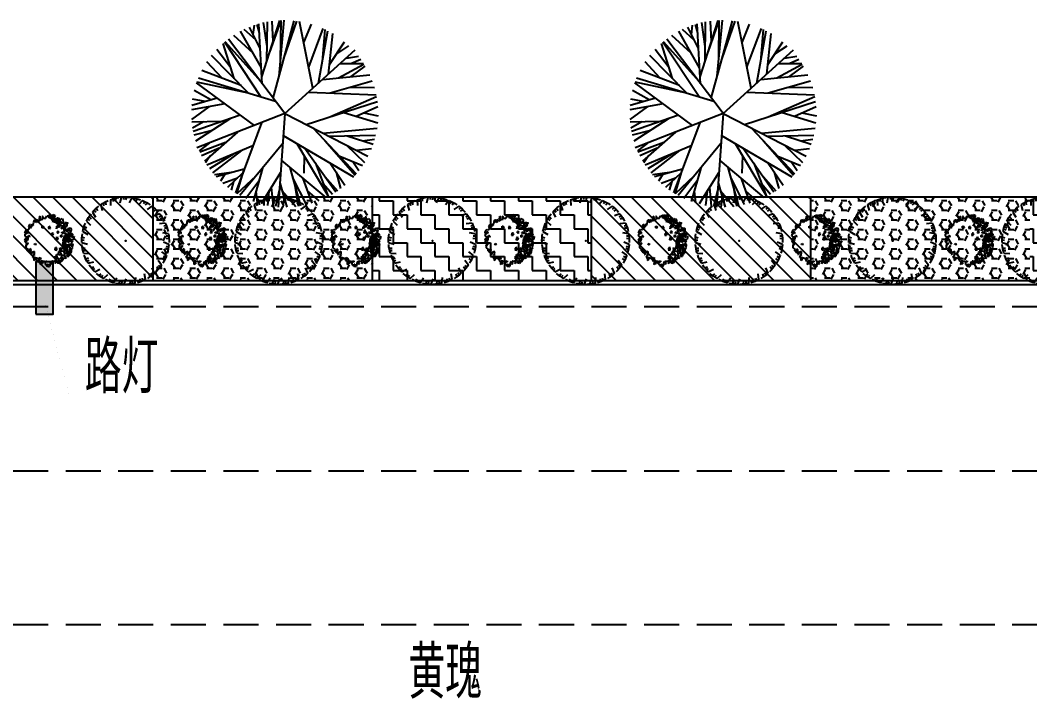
# Model space of a CAD drawing. Extents: x 941299 to 942979, y 2579300 to 2579597.
# Drawn here: x 941976.6 to 942034.2, y 2579420.1 to 2579458.8 of the extents above; entities that cross this region are included whole.
import ezdxf

# ---------------------------------------------------------------- set-up
doc = ezdxf.new("R2010")
doc.units = 0
doc.linetypes.add('HIDDEN', pattern=[0.375, 0.25, -0.125])
for name, color, linetype in [('fz', 7, 'CONTINUOUS'), ('家具小品', 12, 'CONTINUOUS'), ('尺寸标注', 2, 'CONTINUOUS'), ('文字', 7, 'CONTINUOUS'), ('绿化工程', 3, 'CONTINUOUS'), ('路缘石', 37, 'CONTINUOUS')]:
    doc.layers.add(name, color=color, linetype=linetype)
doc.styles.get("Standard").update_dxf_attribs({"font": 'simplex1.shx', "width": 0.7, "bigfont": 'hztxt.shx'})
pattern_1 = [(0, (0, 5158813.76275), (0, -0.549926), [0.3175, -0.635]), (240, (0, 5158813.76275), (-0.4762498862, 0.274963), [0.3175, -0.635]), (300, (0.3175, 5158813.76275), (-0.4762498862, -0.274963), [0.3175, -0.635])]
pattern_2 = [(0, (0, 5158813.76275), (0.79375, -0.79375), [0.79375, -0.79375]), (270, (0.79375, 5158813.76275), (-0.79375, -0.79375), [0.79375, -0.79375])]

# ---------------------------------------------------------------- blocks, each defined once
blk = doc.blocks.new('qf')
at = {"layer": '绿化工程'}
for p, q in [((-1.308, 2.095), (-0.278, 5.319)), ((-1.014, 3.828), (-1.214, 5.187)), ((-1.027, 2.974), (-0.993, 5.233)), ((-0.855, 3.513), (-0.215, 5.311)), ((-0.661, 4.12), (-0.713, 5.279)), ((-0.67, 0.885), (0.539, 5.299)), ((-0.329, 2.13), (-0.034, 5.327)), ((-0.245, 3.042), (-0.215, 5.311)), ((-0.049, 3.152), (0.694, 5.281)), ((1.605, 1.448), (0.84, 5.26)), ((-1.336, 2.606), (-2.52, 4.693)), ((-1.642, 4.193), (-2.312, 4.799)), ((-1.396, 3.706), (-2.016, 4.93)), ((-1.807, 4.518), (-1.734, 5.036)), ((-1.446, 4.606), (-1.577, 5.088)), ((-1.286, 1.7), (-1.474, 5.119)), ((1.083, 4.05), (1.515, 5.107)), ((1.365, 2.645), (2.19, 4.856)), ((1.928, 1.739), (2.458, 4.725)), ((2.148, 2.977), (2.311, 4.799)), ((-1.366, 0.951), (-3.425, 4.08)), ((-1.504, 1.987), (-3.401, 4.099)), ((0, 0), (-3.214, 4.248)), ((-1.813, 3.446), (-2.916, 4.457)), ((2.497, 2.253), (2.737, 4.57)), ((2.554, 2.799), (3.412, 4.09)), ((-3.079, 2.612), (-3.869, 3.661)), ((-2.887, 1.999), (-3.515, 4.002)), ((0, 0), (4.024, 3.63)), ((2.962, 3.414), (3.656, 3.874)), ((-3.58, 2.014), (-4.439, 2.944)), ((-2.063, 1.159), (-4.173, 3.31)), ((3.512, 3.169), (4.204, 3.271)), ((3.775, 2.858), (4.331, 3.101)), ((-2.492, 1.597), (-4.728, 2.454)), ((3.07, 2.042), (4.517, 2.823)), ((3.167, 2.857), (4.495, 2.858)), ((3.791, 2.114), (4.583, 2.715)), ((-1.736, -0.679), (-5.031, 1.75)), ((-2.063, 1.159), (-5.013, 1.8)), ((-0.53, 0.7), (-4.93, 2.017)), ((2.162, 1.951), (4.842, 2.22)), ((2.581, 1.178), (4.988, 1.868)), ((-4.221, 0.778), (-5.162, 1.314)), ((1.363, 1.229), (5.219, 1.066)), ((3.709, 1.501), (5.114, 1.49)), ((-3.852, 0.882), (-5.306, 0.472)), ((-4.548, 0.685), (-5.264, 0.817)), ((1.22, -0.622), (5.282, 0.688)), ((2.577, -0.185), (5.235, 0.983)), ((-3.423, 0.565), (-5.323, 0.207)), ((-4.327, 0.395), (-5.317, -0.326)), ((0, 0), (-5.009, -1.958)), ((0, 0), (-0.375, -5.324)), ((0, 0), (4.745, -2.42)), ((3.377, 0.073), (5.3, -0.53)), ((4.081, -0.147), (5.311, 0.409)), ((4.501, 0.043), (5.325, -0.122)), ((-3.578, -0.445), (-5.304, -0.491)), ((-4.632, -0.473), (-5.261, -0.833)), ((-2.539, -0.086), (-5.229, -1.015)), ((-3.091, -0.277), (-5.092, -1.562)), ((-1.329, -0.52), (-2.821, -4.518)), ((-4.147, -0.955), (-5.181, -1.237)), ((-2.705, -1.057), (-4.588, -2.707)), ((1.621, -0.827), (4.08, -3.424)), ((2.174, -1.109), (5.261, -0.834)), ((-4.305, -1.682), (-4.885, -2.123)), ((-3.386, -1.654), (-4.851, -2.2)), ((-0.119, -1.694), (-2.561, -4.67)), ((-0.088, -1.245), (3.922, -3.604)), ((0.686, -1.7), (2.453, -4.673)), ((2.291, -1.534), (4.013, -3.503)), ((2.518, -1.284), (5.183, -1.227)), ((3.565, -1.262), (5.034, -1.742)), ((4.439, -1.547), (5.124, -1.457)), ((-3.752, -1.975), (-4.754, -2.403)), ((-1.818, -1.83), (-4.439, -2.944)), ((-2.904, -2.291), (-4.292, -3.154)), ((-2.475, -2.109), (-4.126, -3.369)), ((1.142, -1.969), (2.907, -4.464)), ((3.514, -1.792), (4.541, -2.784)), ((4.098, -2.09), (4.939, -1.994)), ((-4.253, -2.413), (-4.524, -2.812)), ((-0.188, -2.668), (2.332, -4.789)), ((1.104, -2.404), (1.078, -3.396)), ((1.754, -2.834), (2.47, -4.719)), ((2.582, -2.816), (3.421, -4.083)), ((3.131, -2.422), (4.425, -2.965)), ((3.881, -2.737), (4.226, -3.243)), ((-2.922, -3.329), (-4.019, -3.496)), ((-2.314, -3.159), (-3.918, -3.608)), ((-3.388, -3.4), (-3.675, -3.856)), ((-2.403, -3.396), (-3.273, -4.203)), ((-2.739, -4.569), (-2.314, -3.159)), ((-1.274, -3.101), (-1.809, -5.01)), ((-0.236, -3.349), (-1.357, -5.151)), ((0.281, -3.063), (0.888, -5.252)), ((2.925, -3.334), (3.176, -4.276)), ((-2.706, -3.678), (-3.528, -3.99)), ((-2.922, -3.877), (-3.065, -4.356)), ((-1.661, -3.573), (-2.739, -4.569)), ((-1.486, -3.859), (-2.227, -4.839)), ((-0.277, -3.937), (0.124, -5.325)), ((0.447, -3.661), (1.21, -5.187)), ((1.028, -3.692), (1.535, -5.101)), ((2.188, -3.977), (2.715, -4.583)), ((2.283, -3.582), (3.007, -4.397)), ((-1.646, -4.429), (-1.567, -5.091)), ((-0.905, -4.424), (-0.992, -5.233)), ((-0.771, -4.209), (-0.67, -5.284)), ((-0.303, -4.304), (-0.539, -5.299)), ((-0.144, -4.397), (0.625, -5.29)), ((0.569, -4.1), (0.763, -5.272)), ((1.282, -4.396), (1.936, -4.963)), ((-0.045, -4.74), (-0.119, -5.325))]:
    blk.add_line(p, q, dxfattribs=at)
blk = doc.blocks.new('crz')
at = {"layer": '绿化工程', "color": 3}
for p, q in [((-0.831, 2.332), (-0.772, 2.221)), ((-0.693, 2.392), (-0.505, 2.118)), ((-0.366, 2.429), (-0.317, 2.31)), ((-0.225, 2.462), (-0.196, 2.34)), ((-0.076, 2.485), (0.037, 2.173)), ((0.249, 2.44), (0.267, 2.313)), ((0.394, 2.437), (0.392, 2.312)), ((0.544, 2.423), (0.576, 2.092)), ((-1.761, 1.768), (-1.465, 1.619)), ((-1.493, 1.958), (-1.393, 1.878)), ((-1.386, 2.055), (-1.301, 1.963)), ((-1.266, 2.148), (-1.017, 1.929)), ((-0.96, 2.265), (-0.883, 2.162)), ((0.848, 2.298), (0.833, 2.171)), ((0.987, 2.259), (0.955, 2.138)), ((1.129, 2.208), (1.078, 1.88)), ((1.393, 2.012), (1.347, 1.892)), ((1.518, 1.939), (1.456, 1.83)), ((1.643, 1.854), (1.512, 1.549)), ((-2.146, 1.278), (-1.822, 1.207)), ((-1.934, 1.529), (-1.817, 1.476)), ((-1.854, 1.649), (-1.749, 1.581)), ((1.849, 1.599), (1.775, 1.494)), ((2.052, 1.384), (1.849, 1.121)), ((1.952, 1.498), (1.865, 1.407)), ((-2.397, 0.708), (-2.066, 0.719)), ((-2.254, 1.003), (-2.128, 0.981)), ((-2.207, 1.14), (-2.088, 1.1)), ((2.332, 0.827), (2.07, 0.623)), ((2.188, 1.085), (2.09, 1.002)), ((2.263, 0.962), (2.157, 0.896)), ((-2.499, 0.093), (-2.18, 0.186)), ((-2.434, 0.414), (-2.305, 0.424)), ((-2.421, 0.559), (-2.296, 0.549)), ((2.464, 0.218), (2.16, 0.085)), ((2.389, 0.504), (2.274, 0.447)), ((2.431, 0.365), (2.311, 0.328)), ((-2.485, -0.058), (-2.361, -0.036)), ((-2.461, -0.2), (-2.339, -0.159)), ((-2.444, -0.528), (-2.159, -0.359)), ((2.44, -0.405), (2.113, -0.458)), ((2.439, -0.11), (2.314, -0.135)), ((2.445, -0.254), (2.32, -0.261)), ((-2.393, -0.671), (-2.279, -0.618)), ((-2.334, -0.803), (-2.227, -0.733)), ((-2.236, -1.116), (-2.002, -0.881)), ((2.263, -1.003), (1.932, -0.972)), ((2.305, -0.858), (2.182, -0.833)), ((2.335, -0.716), (2.207, -0.71)), ((-2.152, -1.241), (-2.054, -1.162)), ((-2.062, -1.355), (-1.975, -1.26)), ((-1.889, -1.634), (-1.721, -1.348)), ((-1.776, -1.734), (-1.701, -1.633)), ((-1.661, -1.822), (-1.601, -1.708)), ((1.7, -1.759), (1.591, -1.692)), ((1.942, -1.537), (1.63, -1.426)), ((2.019, -1.408), (1.906, -1.353)), ((2.084, -1.278), (1.961, -1.24)), ((-1.424, -2.049), (-1.332, -1.73)), ((-1.29, -2.118), (-1.242, -2.002)), ((-1.156, -2.174), (-1.126, -2.049)), ((-0.871, -2.336), (-0.861, -2.004)), ((-0.723, -2.369), (-0.706, -2.244)), ((-0.58, -2.39), (-0.582, -2.262)), ((-0.263, -2.475), (-0.336, -2.152)), ((0.36, -2.46), (0.209, -2.164)), ((0.505, -2.418), (0.46, -2.301)), ((0.641, -2.367), (0.578, -2.256)), ((0.96, -2.289), (0.74, -2.041)), ((1.09, -2.213), (1.017, -2.11)), ((1.209, -2.13), (1.12, -2.038)), ((1.498, -1.975), (1.224, -1.79)), ((1.605, -1.869), (1.51, -1.788)), ((-0.112, -2.471), (-0.126, -2.346)), ((0.032, -2.456), (-0.002, -2.332))]:
    blk.add_line(p, q, dxfattribs=at)
for centre, start, end in [((-0.027, -0.018), 105.45159, 116.88935), ((-0.03, -0.014), 91.05159, 102.48935), ((-0.033, -0.01), 76.65159, 88.08935), ((-0.035, -0.005), 62.25159, 73.68935), ((-0.017, -0.022), 134.25159, 145.68935), ((-0.022, -0.021), 119.85159, 131.28935), ((-0.035, 0.001), 47.85159, 59.28935), ((-0.034, 0.006), 33.45159, 44.88935), ((-0.011, -0.022), 148.65159, 160.08935), ((-0.032, 0.011), 19.05159, 30.48935), ((-0.006, -0.021), 163.05159, 174.48935), ((-0.028, 0.015), 4.65159, 16.08935), ((-0.001, -0.019), 177.45159, 188.88935), ((-0.024, 0.018), 350.25159, 1.68935), ((0.003, -0.015), 191.85159, 203.28935), ((-0.019, 0.02), 335.85159, 347.28935), ((0.006, -0.01), 206.25159, 217.68935), ((-0.013, 0.021), 321.45159, 332.88935), ((0.007, -0.005), 220.65159, 232.08935), ((-0.008, 0.02), 307.05159, 318.48935), ((0.008, 0), 235.05159, 246.48935), ((-0.003, 0.018), 292.65159, 304.08935), ((0.007, 0.005), 249.45159, 260.88935), ((0.005, 0.01), 263.85159, 275.28935), ((0.001, 0.014), 278.25159, 289.68935)]:
    blk.add_arc(centre, 2.5, start, end, dxfattribs=at)
for p in [(0, 0), (0.006, -0.005)]:
    blk.add_point(p, dxfattribs=at)
blk = doc.blocks.new('hjmq')
at = {"layer": '绿化工程', "color": 3}
for p, q in [((-0.514, 1.172, -3.15), (-0.554, 1.104, -3.15)), ((-0.444, 1.189, -3.15), (-0.514, 1.172, -3.15)), ((-0.483, 1.208, -3.15), (-0.495, 1.348, -3.15)), ((-0.495, 1.348, -3.15), (-0.441, 1.293, -3.15)), ((-0.476, 1.181, -3.15), (-0.483, 1.208, -3.15)), ((-0.463, 1.15, -3.15), (-0.476, 1.181, -3.15)), ((-0.367, 1.157, -3.15), (-0.463, 1.15, -3.15)), ((-0.374, 1.229, -3.15), (-0.444, 1.189, -3.15)), ((-0.441, 1.293, -3.15), (-0.367, 1.294, -3.15)), ((-0.355, 1.246, -3.15), (-0.374, 1.229, -3.15)), ((-0.367, 1.294, -3.15), (-0.355, 1.246, -3.15)), ((-0.276, 1.185, -3.15), (-0.367, 1.157, -3.15)), ((-0.171, 1.222, -3.15), (-0.276, 1.185, -3.15)), ((-0.197, 1.348, -3.15), (-0.202, 1.278, -3.15)), ((-0.202, 1.278, -3.15), (-0.189, 1.224, -3.15)), ((-0.139, 1.391, -3.15), (-0.197, 1.348, -3.15)), ((-0.189, 1.224, -3.15), (-0.166, 1.155, -3.15)), ((-0.112, 1.191, -3.15), (-0.171, 1.222, -3.15)), ((-0.166, 1.155, -3.15), (-0.112, 1.145, -3.15)), ((-0.074, 1.407, -3.15), (-0.139, 1.391, -3.15)), ((-0.104, 1.457, -3.15), (-0.113, 1.403, -3.15)), ((-0.113, 1.403, -3.15), (-0.098, 1.344, -3.15)), ((-0.112, 1.145, -3.15), (-0.112, 1.191, -3.15)), ((0, 1.477, -3.15), (-0.104, 1.457, -3.15)), ((-0.098, 1.344, -3.15), (-0.089, 1.329, -3.15)), ((-0.089, 1.329, -3.15), (-0.051, 1.338, -3.15)), ((-0.043, 1.375, -3.15), (-0.074, 1.407, -3.15)), ((-0.051, 1.338, -3.15), (-0.043, 1.375, -3.15)), ((0.027, 1.484, -3.15), (0, 1.477, -3.15)), ((0.062, 1.298, -3.15), (0.027, 1.484, -3.15)), ((0.081, 1.222, -3.15), (0.062, 1.298, -3.15)), ((0.113, 1.207, -3.15), (0.081, 1.222, -3.15)), ((0.15, 1.222, -3.15), (0.113, 1.207, -3.15)), ((0.135, 1.281, -3.15), (0.173, 1.337, -3.15)), ((0.148, 1.227, -3.15), (0.135, 1.281, -3.15)), ((0.169, 1.169, -3.15), (0.148, 1.227, -3.15)), ((0.192, 1.238, -3.15), (0.15, 1.222, -3.15)), ((0.194, 1.158, -3.15), (0.169, 1.169, -3.15)), ((0.173, 1.337, -3.15), (0.196, 1.314, -3.15)), ((0.211, 1.277, -3.15), (0.192, 1.238, -3.15)), ((0.39, 1.201, -3.15), (0.194, 1.158, -3.15)), ((0.196, 1.314, -3.15), (0.206, 1.293, -3.15)), ((0.206, 1.293, -3.15), (0.211, 1.277, -3.15)), ((0.308, 1.233, -3.15), (0.38, 1.285, -3.15)), ((0.349, 1.111, -3.15), (0.308, 1.233, -3.15)), ((0.38, 1.285, -3.15), (0.398, 1.261, -3.15)), ((0.398, 1.261, -3.15), (0.39, 1.201, -3.15)), ((0.473, 1.234, -3.15), (0.468, 1.118, -3.15)), ((0.507, 1.282, -3.15), (0.473, 1.234, -3.15)), ((0.602, 1.294, -3.15), (0.507, 1.282, -3.15)), ((0.579, 1.225, -3.15), (0.527, 1.201, -3.15)), ((0.527, 1.201, -3.15), (0.545, 1.108, -3.15)), ((0.669, 1.208, -3.15), (0.579, 1.225, -3.15)), ((0.642, 1.247, -3.15), (0.602, 1.294, -3.15)), ((0.637, 1.085, -3.15), (0.639, 1.166, -3.15)), ((0.639, 1.166, -3.15), (0.642, 1.247, -3.15)), ((0.697, 1.209, -3.15), (0.669, 1.208, -3.15)), ((0.727, 1.159, -3.15), (0.697, 1.209, -3.15)), ((0.726, 1.141, -3.15), (0.727, 1.159, -3.15)), ((-1.057, 0.658, -3.15), (-1.202, 0.576, -3.15)), ((-1.202, 0.576, -3.15), (-1.19, 0.482, -3.15)), ((-1.105, 0.692, -3.15), (-1.158, 0.604, -3.15)), ((-1.142, 0.585, -3.15), (-1.105, 0.44, -3.15)), ((-0.97, 0.703, -3.15), (-1.105, 0.692, -3.15)), ((-1.043, 0.489, -3.15), (-1.057, 0.658, -3.15)), ((-1.036, 0.761, -3.15), (-0.99, 0.784, -3.15)), ((-0.999, 0.678, -3.15), (-1.036, 0.761, -3.15)), ((-0.915, 0.642, -3.15), (-0.999, 0.678, -3.15)), ((-0.99, 0.784, -3.15), (-0.965, 0.75, -3.15)), ((-0.965, 0.75, -3.15), (-0.97, 0.703, -3.15)), ((-0.838, 0.976, -3.15), (-0.92, 0.962, -3.15)), ((-0.92, 0.962, -3.15), (-0.9, 0.904, -3.15)), ((-0.87, 0.624, -3.15), (-0.915, 0.642, -3.15)), ((-0.9, 0.904, -3.15), (-0.869, 0.848, -3.15)), ((-0.897, 0.801, -3.15), (-0.834, 0.822, -3.15)), ((-0.841, 0.781, -3.15), (-0.897, 0.801, -3.15)), ((-0.823, 0.619, -3.15), (-0.87, 0.624, -3.15)), ((-0.869, 0.848, -3.15), (-0.838, 0.816, -3.15)), ((-0.867, 0.957, -3.15), (-0.856, 1.121, -3.15)), ((-0.772, 0.964, -3.15), (-0.867, 0.957, -3.15)), ((-0.858, 0.759, -3.15), (-0.866, 0.723, -3.15)), ((-0.866, 0.723, -3.15), (-0.827, 0.704, -3.15)), ((-0.808, 0.789, -3.15), (-0.858, 0.759, -3.15)), ((-0.856, 1.121, -3.15), (-0.809, 1.092, -3.15)), ((-0.838, 0.816, -3.15), (-0.841, 0.781, -3.15)), ((-0.755, 0.991, -3.15), (-0.838, 0.976, -3.15)), ((-0.834, 0.822, -3.15), (-0.808, 0.789, -3.15)), ((-0.827, 0.704, -3.15), (-0.823, 0.619, -3.15)), ((-0.809, 1.092, -3.15), (-0.773, 1.038, -3.15)), ((-0.773, 1.038, -3.15), (-0.755, 0.991, -3.15)), ((-0.545, 1.043, -3.15), (-0.772, 0.964, -3.15)), ((-0.554, 1.104, -3.15), (-0.595, 1.06, -3.15)), ((-0.595, 1.06, -3.15), (-0.581, 1.006, -3.15)), ((-0.581, 1.006, -3.15), (-0.576, 0.984, -3.15)), ((-0.576, 0.984, -3.15), (-0.503, 0.945, -3.15)), ((-0.494, 1.045, -3.15), (-0.545, 1.043, -3.15)), ((-0.503, 0.945, -3.15), (-0.492, 0.97, -3.15)), ((-0.447, 1.016, -3.15), (-0.494, 1.045, -3.15)), ((-0.492, 0.97, -3.15), (-0.447, 1.016, -3.15)), ((0.298, 0.926, -3.15), (0.407, 0.993, -3.15)), ((0.499, 0.925, -3.15), (0.298, 0.926, -3.15)), ((0.427, 0.775, -3.15), (0.337, 1.045, -3.15)), ((0.337, 1.045, -3.15), (0.484, 1.03, -3.15)), ((0.468, 1.118, -3.15), (0.349, 1.111, -3.15)), ((0.407, 0.993, -3.15), (0.574, 1.012, -3.15)), ((0.497, 0.815, -3.15), (0.427, 0.775, -3.15)), ((0.484, 1.03, -3.15), (0.499, 0.925, -3.15)), ((0.53, 0.663, -3.15), (0.497, 0.815, -3.15)), ((0.523, 0.736, -3.15), (0.577, 0.795, -3.15)), ((0.601, 0.583, -3.15), (0.523, 0.736, -3.15)), ((0.639, 0.615, -3.15), (0.53, 0.663, -3.15)), ((0.545, 1.108, -3.15), (0.637, 1.085, -3.15)), ((0.574, 1.012, -3.15), (0.605, 0.98, -3.15)), ((0.577, 0.795, -3.15), (0.718, 0.778, -3.15)), ((0.629, 0.401, -3.15), (0.601, 0.583, -3.15)), ((0.718, 0.778, -3.15), (0.639, 0.615, -3.15)), ((0.658, 1.044, -3.15), (0.802, 1.086, -3.15)), ((0.737, 0.841, -3.15), (0.658, 1.044, -3.15)), ((0.69, 0.571, -3.15), (0.91, 0.585, -3.15)), ((0.72, 1.071, -3.15), (0.726, 1.141, -3.15)), ((0.814, 0.969, -3.15), (0.72, 1.071, -3.15)), ((0.84, 0.843, -3.15), (0.737, 0.841, -3.15)), ((0.76, 0.382, -3.15), (0.922, 0.577, -3.15)), ((0.802, 1.086, -3.15), (0.837, 0.992, -3.15)), ((0.837, 0.992, -3.15), (0.814, 0.969, -3.15)), ((0.992, 0.944, -3.15), (0.84, 0.843, -3.15)), ((0.898, 0.746, -3.15), (0.852, 0.59, -3.15)), ((0.87, 0.977, -3.15), (0.956, 0.998, -3.15)), ((0.878, 0.921, -3.15), (0.87, 0.977, -3.15)), ((0.886, 0.889, -3.15), (0.878, 0.921, -3.15)), ((0.89, 0.804, -3.15), (0.886, 0.889, -3.15)), ((0.892, 0.747, -3.15), (0.89, 0.804, -3.15)), ((0.989, 0.702, -3.15), (0.892, 0.747, -3.15)), ((0.937, 0.569, -3.15), (0.968, 0.605, -3.15)), ((0.956, 0.998, -3.15), (0.992, 0.944, -3.15)), ((0.968, 0.605, -3.15), (1.023, 0.636, -3.15)), ((1.041, 0.704, -3.15), (0.989, 0.702, -3.15)), ((1.003, 0.878, -3.15), (1.021, 0.899, -3.15)), ((1.06, 0.789, -3.15), (1.003, 0.878, -3.15)), ((1.021, 0.899, -3.15), (1.135, 0.876, -3.15)), ((1.023, 0.636, -3.15), (1.081, 0.679, -3.15)), ((1.17, 0.713, -3.15), (1.041, 0.704, -3.15)), ((1.081, 0.725, -3.15), (1.06, 0.789, -3.15)), ((1.081, 0.679, -3.15), (1.081, 0.725, -3.15)), ((1.107, 0.692, -3.15), (1.174, 0.72, -3.15)), ((1.158, 0.67, -3.15), (1.107, 0.692, -3.15)), ((1.135, 0.876, -3.15), (1.161, 0.843, -3.15)), ((1.278, 0.533, -3.15), (1.158, 0.67, -3.15)), ((1.161, 0.843, -3.15), (1.17, 0.713, -3.15)), ((1.174, 0.72, -3.15), (1.194, 0.731, -3.15)), ((1.194, 0.731, -3.15), (1.251, 0.71, -3.15)), ((1.251, 0.71, -3.15), (1.285, 0.621, -3.15)), ((1.285, 0.621, -3.15), (1.287, 0.496, -3.15)), ((-1.388, -0.015, -3.15), (-1.289, 0.027, -3.15)), ((-1.293, 0.135, -3.15), (-1.343, 0.082, -3.15)), ((-1.343, 0.082, -3.15), (-1.336, -0.014, -3.15)), ((-1.321, 0.225, -3.15), (-1.315, 0.29, -3.15)), ((-1.251, 0.174, -3.15), (-1.321, 0.225, -3.15)), ((-1.315, 0.29, -3.15), (-1.169, 0.143, -3.15)), ((-1.19, 0.482, -3.15), (-1.296, 0.398, -3.15)), ((-1.296, 0.398, -3.15), (-1.296, 0.329, -3.15)), ((-1.296, 0.329, -3.15), (-1.251, 0.174, -3.15)), ((-1.212, 0.155, -3.15), (-1.293, 0.135, -3.15)), ((-1.289, 0.027, -3.15), (-1.216, -0.012, -3.15)), ((-1.169, 0.143, -3.15), (-1.212, 0.155, -3.15)), ((-1.105, 0.44, -3.15), (-1.043, 0.489, -3.15)), ((-0.829, 0.227, -3.15), (-0.797, 0.167, -3.15)), ((-0.735, 0.216, -3.15), (-0.829, 0.227, -3.15)), ((-0.797, 0.167, -3.15), (-0.764, 0.152, -3.15)), ((-0.764, 0.152, -3.15), (-0.727, 0.207, -3.15)), ((0.33, 0.521, -3.15), (0.443, 0.526, -3.15)), ((0.341, 0.501, -3.15), (0.33, 0.521, -3.15)), ((0.347, 0.428, -3.15), (0.341, 0.501, -3.15)), ((0.38, 0.39, -3.15), (0.347, 0.428, -3.15)), ((0.435, 0.398, -3.15), (0.38, 0.39, -3.15)), ((0.444, 0.475, -3.15), (0.435, 0.398, -3.15)), ((0.443, 0.526, -3.15), (0.444, 0.475, -3.15)), ((0.613, 0.443, -3.15), (0.629, 0.401, -3.15)), ((0.67, 0.399, -3.15), (0.613, 0.443, -3.15)), ((0.717, 0.394, -3.15), (0.69, 0.571, -3.15)), ((1.073, 0.414, -3.15), (0.717, 0.394, -3.15)), ((0.793, 0.201, -3.15), (0.76, 0.382, -3.15)), ((0.772, 0.195, -3.15), (0.853, 0.238, -3.15)), ((0.788, 0.108, -3.15), (0.772, 0.195, -3.15)), ((0.813, 0.005, -3.15), (0.788, 0.108, -3.15)), ((0.838, 0.137, -3.15), (0.793, 0.201, -3.15)), ((0.797, 0.001, -3.15), (0.826, 0.048, -3.15)), ((0.811, -0.122, -3.15), (0.797, 0.001, -3.15)), ((0.806, 0.313, -3.15), (0.93, 0.344, -3.15)), ((1.005, 0.202, -3.15), (0.806, 0.313, -3.15)), ((0.928, 0.051, -3.15), (0.813, 0.005, -3.15)), ((0.826, 0.048, -3.15), (0.846, 0.059, -3.15)), ((0.965, 0.157, -3.15), (0.838, 0.137, -3.15)), ((0.846, 0.059, -3.15), (0.878, 0.067, -3.15)), ((0.853, 0.238, -3.15), (0.965, 0.157, -3.15)), ((0.857, -0.053, -3.15), (0.874, 0.014, -3.15)), ((0.874, 0.014, -3.15), (1.03, -0.084, -3.15)), ((0.878, 0.067, -3.15), (0.952, 0.068, -3.15)), ((1.096, 0.345, -3.15), (0.908, 0.338, -3.15)), ((1.001, 0.08, -3.15), (0.928, 0.051, -3.15)), ((0.93, 0.344, -3.15), (1.104, 0.312, -3.15)), ((0.933, 0.516, -3.15), (0.937, 0.569, -3.15)), ((1.023, 0.453, -3.15), (0.933, 0.516, -3.15)), ((0.948, 0.572, -3.15), (1.082, 0.49, -3.15)), ((0.953, 0.5, -3.15), (0.948, 0.572, -3.15)), ((0.952, 0.068, -3.15), (1.07, 0.011, -3.15)), ((1.07, 0.011, -3.15), (1.001, 0.08, -3.15)), ((1.004, 0.319, -3.15), (1.005, 0.202, -3.15)), ((1.011, 0.364, -3.15), (1.073, 0.414, -3.15)), ((1.236, 0.196, -3.15), (1.011, 0.364, -3.15)), ((1.082, 0.49, -3.15), (1.023, 0.453, -3.15)), ((1.06, 0.049, -3.15), (1.161, 0.08, -3.15)), ((1.167, -0.125, -3.15), (1.06, 0.049, -3.15)), ((1.184, 0.011, -3.15), (1.087, -0.036, -3.15)), ((1.198, 0.37, -3.15), (1.096, 0.345, -3.15)), ((1.104, 0.312, -3.15), (1.114, 0.2, -3.15)), ((1.114, 0.2, -3.15), (1.236, 0.196, -3.15)), ((1.131, 0.548, -3.15), (1.177, 0.571, -3.15)), ((1.14, 0.511, -3.15), (1.131, 0.548, -3.15)), ((1.167, 0.471, -3.15), (1.14, 0.511, -3.15)), ((1.156, 0.01, -3.15), (1.167, -0.125, -3.15)), ((1.195, -0.009, -3.15), (1.156, 0.01, -3.15)), ((1.161, 0.08, -3.15), (1.184, 0.011, -3.15)), ((1.22, 0.467, -3.15), (1.167, 0.471, -3.15)), ((1.177, 0.571, -3.15), (1.219, 0.542, -3.15)), ((1.287, 0.496, -3.15), (1.193, 0.461, -3.15)), ((1.193, 0.461, -3.15), (1.229, 0.452, -3.15)), ((1.197, 0.238, -3.15), (1.279, 0.276, -3.15)), ((1.288, 0.146, -3.15), (1.197, 0.238, -3.15)), ((1.255, 0.396, -3.15), (1.198, 0.37, -3.15)), ((1.219, 0.542, -3.15), (1.228, 0.481, -3.15)), ((1.268, 0.479, -3.15), (1.22, 0.467, -3.15)), ((1.228, 0.481, -3.15), (1.278, 0.533, -3.15)), ((1.229, 0.452, -3.15), (1.255, 0.396, -3.15)), ((1.248, 0.01, -3.15), (1.26, 0.053, -3.15)), ((1.253, -0.012, -3.15), (1.248, 0.01, -3.15)), ((1.26, 0.053, -3.15), (1.321, 0.039, -3.15)), ((1.324, 0.442, -3.15), (1.268, 0.479, -3.15)), ((1.279, 0.276, -3.15), (1.311, 0.215, -3.15)), ((1.294, 0.124, -3.15), (1.288, 0.146, -3.15)), ((1.368, 0.011, -3.15), (1.294, 0.124, -3.15)), ((1.314, 0.181, -3.15), (1.304, 0.15, -3.15)), ((1.304, 0.15, -3.15), (1.337, 0.158, -3.15)), ((1.311, 0.375, -3.15), (1.329, 0.397, -3.15)), ((1.342, 0.274, -3.15), (1.311, 0.375, -3.15)), ((1.311, 0.215, -3.15), (1.314, 0.181, -3.15)), ((1.321, 0.039, -3.15), (1.321, 0.016, -3.15)), ((1.321, 0.016, -3.15), (1.368, 0.011, -3.15)), ((1.329, 0.397, -3.15), (1.324, 0.442, -3.15)), ((1.337, 0.158, -3.15), (1.353, 0.254, -3.15)), ((1.353, 0.254, -3.15), (1.342, 0.274, -3.15)), ((-1.357, -0.116, -3.15), (-1.388, -0.015, -3.15)), ((-1.329, -0.413, -3.15), (-1.375, -0.436, -3.15)), ((-1.375, -0.436, -3.15), (-1.359, -0.478, -3.15)), ((-1.345, -0.256, -3.15), (-1.365, -0.29, -3.15)), ((-1.365, -0.29, -3.15), (-1.348, -0.337, -3.15)), ((-1.359, -0.478, -3.15), (-1.319, -0.566, -3.15)), ((-1.315, -0.146, -3.15), (-1.357, -0.116, -3.15)), ((-1.348, -0.337, -3.15), (-1.318, -0.433, -3.15)), ((-1.311, -0.231, -3.15), (-1.345, -0.256, -3.15)), ((-1.336, -0.014, -3.15), (-1.273, -0.084, -3.15)), ((-1.248, -0.393, -3.15), (-1.329, -0.413, -3.15)), ((-1.319, -0.566, -3.15), (-1.306, -0.597, -3.15)), ((-1.318, -0.433, -3.15), (-1.274, -0.543, -3.15)), ((-1.254, -0.159, -3.15), (-1.315, -0.146, -3.15)), ((-1.219, -0.208, -3.15), (-1.311, -0.231, -3.15)), ((-1.274, -0.543, -3.15), (-1.22, -0.483, -3.15)), ((-1.273, -0.084, -3.15), (-1.254, -0.159, -3.15)), ((-1.224, -0.421, -3.15), (-1.248, -0.393, -3.15)), ((-1.22, -0.483, -3.15), (-1.224, -0.421, -3.15)), ((-1.133, -0.187, -3.15), (-1.219, -0.208, -3.15)), ((-1.216, -0.012, -3.15), (-1.19, -0.097, -3.15)), ((-1.19, -0.097, -3.15), (-1.192, -0.155, -3.15)), ((-1.192, -0.155, -3.15), (-1.167, -0.304, -3.15)), ((-1.167, -0.304, -3.15), (-1.143, -0.309, -3.15)), ((-1.143, -0.309, -3.15), (-1.105, -0.277, -3.15)), ((-1.105, -0.277, -3.15), (-1.133, -0.187, -3.15)), ((0.136, -0.313, -3.15), (0.225, -0.325, -3.15)), ((0.16, -0.433, -3.15), (0.141, -0.311, -3.15)), ((0.184, -0.438, -3.15), (0.16, -0.433, -3.15)), ((0.263, -0.407, -3.15), (0.184, -0.438, -3.15)), ((0.225, -0.325, -3.15), (0.263, -0.407, -3.15)), ((0.391, -0.071, -3.15), (0.496, -0.057, -3.15)), ((0.415, -0.169, -3.15), (0.398, -0.052, -3.15)), ((0.467, -0.19, -3.15), (0.415, -0.169, -3.15)), ((0.455, -0.491, -3.15), (0.464, -0.455, -3.15)), ((0.484, -0.536, -3.15), (0.455, -0.491, -3.15)), ((0.464, -0.455, -3.15), (0.484, -0.444, -3.15)), ((0.526, -0.175, -3.15), (0.467, -0.19, -3.15)), ((0.504, -0.548, -3.15), (0.484, -0.536, -3.15)), ((0.492, -0.453, -3.15), (0.559, -0.471, -3.15)), ((0.496, -0.057, -3.15), (0.526, -0.175, -3.15)), ((0.558, -0.512, -3.15), (0.504, -0.548, -3.15)), ((0.571, -0.497, -3.15), (0.558, -0.512, -3.15)), ((0.559, -0.471, -3.15), (0.571, -0.497, -3.15)), ((0.651, -0.242, -3.15), (0.734, -0.227, -3.15)), ((0.666, -0.278, -3.15), (0.661, -0.234, -3.15)), ((0.676, -0.316, -3.15), (0.666, -0.278, -3.15)), ((0.76, -0.289, -3.15), (0.676, -0.316, -3.15)), ((0.758, -0.416, -3.15), (0.727, -0.498, -3.15)), ((0.727, -0.498, -3.15), (0.79, -0.5, -3.15)), ((0.734, -0.227, -3.15), (0.758, -0.255, -3.15)), ((0.758, -0.255, -3.15), (0.761, -0.266, -3.15)), ((0.767, -0.408, -3.15), (0.758, -0.416, -3.15)), ((0.761, -0.266, -3.15), (0.76, -0.289, -3.15)), ((0.814, -0.413, -3.15), (0.767, -0.408, -3.15)), ((0.79, -0.5, -3.15), (0.859, -0.454, -3.15)), ((0.867, -0.119, -3.15), (0.811, -0.122, -3.15)), ((0.86, -0.482, -3.15), (0.814, -0.413, -3.15)), ((0.843, -0.251, -3.15), (0.85, -0.164, -3.15)), ((0.909, -0.264, -3.15), (0.843, -0.251, -3.15)), ((0.85, -0.164, -3.15), (0.912, -0.114, -3.15)), ((0.866, -0.091, -3.15), (0.857, -0.053, -3.15)), ((0.859, -0.454, -3.15), (0.902, -0.443, -3.15)), ((0.891, -0.584, -3.15), (0.86, -0.482, -3.15)), ((0.94, -0.136, -3.15), (0.866, -0.091, -3.15)), ((0.894, -0.065, -3.15), (0.867, -0.119, -3.15)), ((0.902, -0.443, -3.15), (0.99, -0.427, -3.15)), ((0.908, -0.167, -3.15), (0.939, -0.107, -3.15)), ((0.98, -0.252, -3.15), (0.908, -0.167, -3.15)), ((0.921, -0.289, -3.15), (0.909, -0.264, -3.15)), ((0.912, -0.114, -3.15), (0.954, -0.098, -3.15)), ((0.959, -0.532, -3.15), (0.917, -0.594, -3.15)), ((0.924, -0.277, -3.15), (0.921, -0.289, -3.15)), ((0.995, -0.265, -3.15), (0.924, -0.277, -3.15)), ((0.933, -0.315, -3.15), (0.998, -0.299, -3.15)), ((0.99, -0.427, -3.15), (0.933, -0.315, -3.15)), ((0.939, -0.107, -3.15), (1.037, -0.088, -3.15)), ((0.962, -0.13, -3.15), (0.94, -0.136, -3.15)), ((0.954, -0.098, -3.15), (1.041, -0.219, -3.15)), ((1.054, -0.549, -3.15), (0.959, -0.532, -3.15)), ((0.963, -0.044, -3.15), (0.962, -0.13, -3.15)), ((1.001, -0.057, -3.15), (0.963, -0.044, -3.15)), ((0.998, -0.299, -3.15), (0.968, -0.387, -3.15)), ((0.968, -0.387, -3.15), (1.003, -0.389, -3.15)), ((1.041, -0.219, -3.15), (0.98, -0.252, -3.15)), ((1.05, -0.303, -3.15), (0.995, -0.265, -3.15)), ((1.087, -0.036, -3.15), (1.001, -0.057, -3.15)), ((1.003, -0.389, -3.15), (1.058, -0.358, -3.15)), ((1.01, -0.623, -3.15), (1.054, -0.549, -3.15)), ((1.015, -0.138, -3.15), (1.052, -0.148, -3.15)), ((1.086, -0.03, -3.15), (1.025, -0.063, -3.15)), ((1.025, -0.063, -3.15), (1.086, -0.191, -3.15)), ((1.037, -0.088, -3.15), (1.109, -0.053, -3.15)), ((1.058, -0.358, -3.15), (1.05, -0.303, -3.15)), ((1.052, -0.148, -3.15), (1.176, -0.301, -3.15)), ((1.08, -0.33, -3.15), (1.129, -0.295, -3.15)), ((1.092, -0.402, -3.15), (1.08, -0.33, -3.15)), ((1.109, -0.053, -3.15), (1.086, -0.03, -3.15)), ((1.086, -0.191, -3.15), (1.102, -0.095, -3.15)), ((1.13, -0.553, -3.15), (1.091, -0.58, -3.15)), ((1.158, -0.414, -3.15), (1.092, -0.402, -3.15)), ((1.231, -0.293, -3.15), (1.098, -0.171, -3.15)), ((1.098, -0.171, -3.15), (1.131, -0.375, -3.15)), ((1.129, -0.295, -3.15), (1.216, -0.348, -3.15)), ((1.182, -0.58, -3.15), (1.13, -0.553, -3.15)), ((1.131, -0.375, -3.15), (1.144, -0.171, -3.15)), ((1.144, -0.171, -3.15), (1.214, -0.108, -3.15)), ((1.181, -0.391, -3.15), (1.158, -0.414, -3.15)), ((1.176, -0.301, -3.15), (1.231, -0.293, -3.15)), ((1.214, -0.429, -3.15), (1.181, -0.391, -3.15)), ((1.214, -0.108, -3.15), (1.195, -0.009, -3.15)), ((1.267, -0.622, -3.15), (1.214, -0.429, -3.15)), ((1.216, -0.348, -3.15), (1.231, -0.407, -3.15)), ((1.229, -0.259, -3.15), (1.276, -0.241, -3.15)), ((1.27, -0.289, -3.15), (1.229, -0.259, -3.15)), ((1.231, -0.407, -3.15), (1.281, -0.424, -3.15)), ((1.253, -0.035, -3.15), (1.253, -0.012, -3.15)), ((1.256, -0.069, -3.15), (1.253, -0.035, -3.15)), ((1.276, -0.058, -3.15), (1.256, -0.069, -3.15)), ((1.346, -0.316, -3.15), (1.27, -0.289, -3.15)), ((1.342, -0.047, -3.15), (1.276, -0.058, -3.15)), ((1.276, -0.241, -3.15), (1.354, -0.21, -3.15)), ((1.281, -0.424, -3.15), (1.342, -0.368, -3.15)), ((1.401, -0.101, -3.15), (1.342, -0.047, -3.15)), ((1.342, -0.368, -3.15), (1.346, -0.316, -3.15)), ((1.354, -0.21, -3.15), (1.376, -0.251, -3.15)), ((1.376, -0.251, -3.15), (1.436, -0.242, -3.15)), ((1.436, -0.242, -3.15), (1.401, -0.101, -3.15)), ((-1.306, -0.597, -3.15), (-1.251, -0.635, -3.15)), ((-1.251, -0.635, -3.15), (-1.217, -0.632, -3.15)), ((-1.217, -0.632, -3.15), (-1.191, -0.643, -3.15)), ((-1.191, -0.643, -3.15), (-1.146, -0.643, -3.15)), ((-1.175, -0.799, -3.15), (-1.128, -0.782, -3.15)), ((-1.108, -0.932, -3.15), (-1.175, -0.799, -3.15)), ((-1.146, -0.643, -3.15), (-1.127, -0.672, -3.15)), ((-1.128, -0.782, -3.15), (-1.039, -0.748, -3.15)), ((-1.127, -0.672, -3.15), (-1.101, -0.729, -3.15)), ((-1.069, -0.905, -3.15), (-1.108, -0.932, -3.15)), ((-1.101, -0.729, -3.15), (-1.059, -0.851, -3.15)), ((-1.059, -0.851, -3.15), (-1.069, -0.905, -3.15)), ((-1.039, -0.748, -3.15), (-1.004, -0.774, -3.15)), ((-1.004, -0.774, -3.15), (-0.996, -0.829, -3.15)), ((-0.996, -0.829, -3.15), (-0.922, -0.92, -3.15)), ((-0.887, -0.877, -3.15), (-0.983, -0.883, -3.15)), ((-0.983, -0.883, -3.15), (-0.964, -0.936, -3.15)), ((-0.964, -0.936, -3.15), (-0.938, -0.947, -3.15)), ((-0.938, -0.947, -3.15), (-0.888, -0.94, -3.15)), ((-0.922, -0.92, -3.15), (-0.887, -0.877, -3.15)), ((-0.888, -0.94, -3.15), (-0.873, -0.977, -3.15)), ((-0.873, -0.977, -3.15), (-0.859, -1.059, -3.15)), ((-0.859, -1.059, -3.15), (-0.832, -1.167, -3.15)), ((-0.706, -1.05, -3.15), (-0.754, -1.067, -3.15)), ((-0.754, -1.067, -3.15), (-0.74, -1.144, -3.15)), ((-0.74, -1.144, -3.15), (-0.727, -1.198, -3.15)), ((-0.678, -1.071, -3.15), (-0.706, -1.05, -3.15)), ((-0.696, -1.162, -3.15), (-0.67, -1.15, -3.15)), ((-0.655, -1.094, -3.15), (-0.678, -1.071, -3.15)), ((-0.67, -1.15, -3.15), (-0.655, -1.117, -3.15)), ((-0.655, -1.117, -3.15), (-0.655, -1.094, -3.15)), ((-0.612, -1.175, -3.15), (-0.519, -1.135, -3.15)), ((-0.519, -1.135, -3.15), (-0.484, -1.229, -3.15)), ((-0.3, -0.725, -3.15), (-0.389, -0.736, -3.15)), ((-0.389, -0.736, -3.15), (-0.388, -0.833, -3.15)), ((-0.388, -0.833, -3.15), (-0.334, -0.842, -3.15)), ((-0.334, -0.842, -3.15), (-0.293, -0.775, -3.15)), ((-0.293, -0.775, -3.15), (-0.315, -0.711, -3.15)), ((-0.045, -0.713, -3.15), (0.084, -0.704, -3.15)), ((-0.024, -0.754, -3.15), (-0.03, -0.727, -3.15)), ((-0.007, -0.818, -3.15), (-0.024, -0.754, -3.15)), ((0.057, -0.802, -3.15), (-0.007, -0.818, -3.15)), ((0.072, -0.77, -3.15), (0.057, -0.802, -3.15)), ((0.084, -0.704, -3.15), (0.072, -0.77, -3.15)), ((0.188, -1.12, -3.15), (0.32, -1.075, -3.15)), ((0.223, -1.168, -3.15), (0.188, -1.12, -3.15)), ((0.32, -1.075, -3.15), (0.29, -1.255, -3.15)), ((0.393, -1.046, -3.15), (0.328, -1.062, -3.15)), ((0.328, -1.062, -3.15), (0.394, -1.097, -3.15)), ((0.347, -1.16, -3.15), (0.405, -1.117, -3.15)), ((0.374, -0.741, -3.15), (0.473, -0.722, -3.15)), ((0.548, -1.093, -3.15), (0.392, -0.994, -3.15)), ((0.392, -0.994, -3.15), (0.451, -1.026, -3.15)), ((0.405, -1.117, -3.15), (0.393, -1.046, -3.15)), ((0.394, -1.097, -3.15), (0.454, -1.082, -3.15)), ((0.434, -0.795, -3.15), (0.395, -0.753, -3.15)), ((0.459, -1.058, -3.15), (0.396, -1.034, -3.15)), ((0.396, -1.034, -3.15), (0.444, -1.113, -3.15)), ((0.451, -0.796, -3.15), (0.434, -0.795, -3.15)), ((0.444, -1.113, -3.15), (0.497, -1.117, -3.15)), ((0.482, -0.76, -3.15), (0.451, -0.796, -3.15)), ((0.451, -1.026, -3.15), (0.525, -0.956, -3.15)), ((0.454, -1.082, -3.15), (0.459, -1.058, -3.15)), ((0.465, -0.781, -3.15), (0.528, -0.76, -3.15)), ((0.479, -0.91, -3.15), (0.465, -0.781, -3.15)), ((0.473, -0.722, -3.15), (0.482, -0.76, -3.15)), ((0.626, -0.902, -3.15), (0.479, -0.91, -3.15)), ((0.494, -1.221, -3.15), (0.68, -1.095, -3.15)), ((0.497, -1.117, -3.15), (0.548, -1.093, -3.15)), ((0.502, -0.91, -3.15), (0.508, -0.817, -3.15)), ((0.562, -0.826, -3.15), (0.502, -0.91, -3.15)), ((0.508, -0.817, -3.15), (0.622, -0.794, -3.15)), ((0.525, -0.956, -3.15), (0.541, -0.929, -3.15)), ((0.528, -0.76, -3.15), (0.562, -0.826, -3.15)), ((0.541, -0.929, -3.15), (0.579, -1.011, -3.15)), ((0.579, -1.011, -3.15), (0.626, -0.902, -3.15)), ((0.622, -0.794, -3.15), (0.618, -0.892, -3.15)), ((0.618, -0.892, -3.15), (0.71, -0.915, -3.15)), ((0.676, -0.987, -3.15), (0.633, -1.02, -3.15)), ((0.633, -1.02, -3.15), (0.638, -1.203, -3.15)), ((0.75, -1.008, -3.15), (0.676, -0.987, -3.15)), ((0.68, -1.095, -3.15), (0.75, -1.008, -3.15)), ((0.696, -0.884, -3.15), (0.711, -0.852, -3.15)), ((0.71, -0.915, -3.15), (0.696, -0.884, -3.15)), ((0.755, -0.681, -3.15), (0.707, -0.698, -3.15)), ((0.707, -0.698, -3.15), (0.713, -0.766, -3.15)), ((0.711, -0.852, -3.15), (0.741, -0.856, -3.15)), ((0.713, -0.766, -3.15), (0.751, -0.802, -3.15)), ((0.741, -0.856, -3.15), (0.794, -0.86, -3.15)), ((0.751, -0.802, -3.15), (0.858, -0.775, -3.15)), ((0.811, -0.816, -3.15), (0.755, -0.681, -3.15)), ((0.771, -1.021, -3.15), (0.83, -1.006, -3.15)), ((0.803, -1.059, -3.15), (0.771, -1.021, -3.15)), ((0.794, -0.86, -3.15), (0.802, -0.847, -3.15)), ((0.797, -1.198, -3.15), (0.803, -1.059, -3.15)), ((0.802, -0.847, -3.15), (0.811, -0.816, -3.15)), ((0.825, -0.64, -3.15), (0.83, -0.616, -3.15)), ((0.844, -0.67, -3.15), (0.825, -0.64, -3.15)), ((0.83, -0.616, -3.15), (0.892, -0.612, -3.15)), ((0.83, -1.006, -3.15), (0.941, -0.967, -3.15)), ((0.838, -0.694, -3.15), (0.844, -0.67, -3.15)), ((0.881, -0.729, -3.15), (0.838, -0.694, -3.15)), ((0.845, -0.974, -3.15), (0.854, -0.874, -3.15)), ((0.963, -0.99, -3.15), (0.845, -0.974, -3.15)), ((0.854, -0.874, -3.15), (0.896, -0.812, -3.15)), ((0.858, -0.775, -3.15), (0.881, -0.729, -3.15)), ((0.883, -0.781, -3.15), (0.907, -0.717, -3.15)), ((1.031, -0.939, -3.15), (0.883, -0.781, -3.15)), ((0.892, -0.612, -3.15), (0.891, -0.584, -3.15)), ((0.896, -0.812, -3.15), (0.993, -0.788, -3.15)), ((0.907, -0.717, -3.15), (0.969, -0.644, -3.15)), ((0.941, -0.967, -3.15), (0.911, -0.986, -3.15)), ((0.911, -0.986, -3.15), (0.922, -1.052, -3.15)), ((0.917, -0.594, -3.15), (1.006, -0.675, -3.15)), ((0.922, -1.052, -3.15), (0.984, -1.048, -3.15)), ((1.016, -0.971, -3.15), (0.963, -0.99, -3.15)), ((0.969, -0.644, -3.15), (1.01, -0.623, -3.15)), ((0.984, -1.048, -3.15), (1.097, -0.997, -3.15)), ((0.993, -0.788, -3.15), (1.036, -0.869, -3.15)), ((1.006, -0.675, -3.15), (1.074, -0.653, -3.15)), ((1.097, -0.997, -3.15), (1.016, -0.971, -3.15)), ((1.044, -0.924, -3.15), (1.031, -0.939, -3.15)), ((1.036, -0.869, -3.15), (1.044, -0.924, -3.15)), ((1.074, -0.653, -3.15), (1.134, -0.638, -3.15)), ((1.091, -0.58, -3.15), (1.142, -0.716, -3.15)), ((1.134, -0.638, -3.15), (1.165, -0.624, -3.15)), ((1.142, -0.716, -3.15), (1.17, -0.738, -3.15)), ((1.165, -0.624, -3.15), (1.182, -0.58, -3.15)), ((1.17, -0.738, -3.15), (1.256, -0.716, -3.15)), ((1.256, -0.716, -3.15), (1.282, -0.658, -3.15)), ((1.282, -0.658, -3.15), (1.267, -0.622, -3.15)), ((-0.832, -1.167, -3.15), (-0.817, -1.203, -3.15)), ((-0.817, -1.203, -3.15), (-0.779, -1.194, -3.15)), ((-0.779, -1.194, -3.15), (-0.756, -1.171, -3.15)), ((-0.756, -1.171, -3.15), (-0.696, -1.162, -3.15)), ((-0.727, -1.198, -3.15), (-0.706, -1.21, -3.15)), ((-0.706, -1.21, -3.15), (-0.612, -1.175, -3.15)), ((-0.585, -1.329, -3.15), (-0.554, -1.27, -3.15)), ((-0.494, -1.398, -3.15), (-0.585, -1.329, -3.15)), ((-0.554, -1.27, -3.15), (-0.435, -1.217, -3.15)), ((-0.48, -1.292, -3.15), (-0.494, -1.398, -3.15)), ((-0.484, -1.229, -3.15), (-0.48, -1.292, -3.15)), ((-0.435, -1.217, -3.15), (-0.342, -1.223, -3.15)), ((-0.398, -1.369, -3.15), (-0.359, -1.319, -3.15)), ((-0.368, -1.396, -3.15), (-0.398, -1.369, -3.15)), ((-0.332, -1.358, -3.15), (-0.368, -1.396, -3.15)), ((-0.359, -1.319, -3.15), (-0.322, -1.304, -3.15)), ((-0.342, -1.223, -3.15), (-0.332, -1.358, -3.15)), ((-0.322, -1.304, -3.15), (-0.267, -1.296, -3.15)), ((-0.267, -1.296, -3.15), (-0.194, -1.266, -3.15)), ((-0.194, -1.266, -3.15), (-0.113, -1.43, -3.15)), ((-0.113, -1.43, -3.15), (-0.032, -1.41, -3.15)), ((-0.043, -1.343, -3.15), (-0.051, -1.38, -3.15)), ((-0.051, -1.38, -3.15), (-0.05, -1.431, -3.15)), ((-0.05, -1.431, -3.15), (0.015, -1.461, -3.15)), ((-0.003, -1.345, -3.15), (-0.043, -1.343, -3.15)), ((-0.032, -1.41, -3.15), (-0.001, -1.396, -3.15)), ((-0.013, -1.348, -3.15), (0.015, -1.323, -3.15)), ((-0.001, -1.396, -3.15), (-0.003, -1.345, -3.15)), ((0.015, -1.323, -3.15), (0.055, -1.325, -3.15)), ((0.015, -1.461, -3.15), (0.03, -1.452, -3.15)), ((0.039, -1.283, -3.15), (0.03, -1.36, -3.15)), ((0.03, -1.36, -3.15), (0.097, -1.331, -3.15)), ((0.03, -1.452, -3.15), (0.085, -1.443, -3.15)), ((0.135, -1.299, -3.15), (0.039, -1.283, -3.15)), ((0.059, -1.341, -3.15), (0.053, -1.36, -3.15)), ((0.053, -1.36, -3.15), (0.067, -1.373, -3.15)), ((0.055, -1.325, -3.15), (0.059, -1.341, -3.15)), ((0.067, -1.373, -3.15), (0.132, -1.357, -3.15)), ((0.085, -1.443, -3.15), (0.101, -1.462, -3.15)), ((0.097, -1.331, -3.15), (0.109, -1.288, -3.15)), ((0.101, -1.462, -3.15), (0.123, -1.457, -3.15)), ((0.109, -1.288, -3.15), (0.12, -1.24, -3.15)), ((0.12, -1.24, -3.15), (0.197, -1.226, -3.15)), ((0.123, -1.457, -3.15), (0.194, -1.422, -3.15)), ((0.189, -1.24, -3.15), (0.124, -1.302, -3.15)), ((0.124, -1.302, -3.15), (0.251, -1.282, -3.15)), ((0.132, -1.357, -3.15), (0.135, -1.299, -3.15)), ((0.197, -1.226, -3.15), (0.189, -1.24, -3.15)), ((0.194, -1.422, -3.15), (0.237, -1.411, -3.15)), ((0.208, -1.201, -3.15), (0.308, -1.164, -3.15)), ((0.29, -1.255, -3.15), (0.208, -1.201, -3.15)), ((0.231, -1.361, -3.15), (0.208, -1.384, -3.15)), ((0.208, -1.384, -3.15), (0.235, -1.492, -3.15)), ((0.251, -1.282, -3.15), (0.223, -1.168, -3.15)), ((0.275, -1.379, -3.15), (0.231, -1.361, -3.15)), ((0.235, -1.492, -3.15), (0.279, -1.487, -3.15)), ((0.237, -1.411, -3.15), (0.275, -1.379, -3.15)), ((0.279, -1.487, -3.15), (0.347, -1.436, -3.15)), ((0.287, -1.313, -3.15), (0.359, -1.278, -3.15)), ((0.347, -1.436, -3.15), (0.287, -1.313, -3.15)), ((0.308, -1.164, -3.15), (0.347, -1.16, -3.15)), ((0.359, -1.278, -3.15), (0.412, -1.259, -3.15)), ((0.412, -1.259, -3.15), (0.479, -1.277, -3.15)), ((0.498, -1.169, -3.15), (0.426, -1.204, -3.15)), ((0.426, -1.204, -3.15), (0.469, -1.308, -3.15)), ((0.469, -1.308, -3.15), (0.48, -1.305, -3.15)), ((0.479, -1.277, -3.15), (0.491, -1.302, -3.15)), ((0.48, -1.305, -3.15), (0.494, -1.221, -3.15)), ((0.491, -1.302, -3.15), (0.572, -1.282, -3.15)), ((0.6, -1.235, -3.15), (0.498, -1.169, -3.15)), ((0.572, -1.282, -3.15), (0.6, -1.235, -3.15)), ((0.638, -1.203, -3.15), (0.746, -1.268, -3.15)), ((0.746, -1.268, -3.15), (0.797, -1.198, -3.15))]:
    blk.add_line(p, q, dxfattribs=at)

msp = doc.modelspace()

# ---------------------------------------------------------------- hatches: boundary and pattern name
at = {"layer": 'fz'}
msp.add_hatch(color=1, dxfattribs=at).paths.add_polyline_path([(941977.51803, 2579442.07175), (941978.49328, 2579442.07175), (941978.49328, 2579445.06451), (941977.51803, 2579445.06451)])
at = {"layer": '绿化工程'}
h = msp.add_hatch(dxfattribs=at)
h.set_pattern_fill('ANSI31', color=9, scale=0.25, style=0)
h.set_pattern_definition([(315, (180, 5158813.76275), (-0.56126600757, -0.56126600757), [])])
h.paths.add_polyline_path([(941971.7134, 2579443.99637), (941971.7134, 2579448.75637), (941984.2134, 2579448.75637), (941984.2134, 2579443.99637)])
h = msp.add_hatch(dxfattribs=at)
h.set_pattern_fill('HEX', color=9, scale=0.1, style=0)
h.set_pattern_definition(pattern_1)
h.paths.add_polyline_path([(941984.2134, 2579443.99637), (941984.2134, 2579448.75637), (941996.7134, 2579448.75637), (941996.7134, 2579443.99637)])
h = msp.add_hatch(dxfattribs=at)
h.set_pattern_fill('ZIGZAG', color=9, scale=0.25, style=0)
h.set_pattern_definition(pattern_2)
h.paths.add_polyline_path([(941996.7134, 2579443.99648), (941996.7134, 2579448.75648), (942009.2134, 2579448.75648), (942009.2134, 2579443.99648)])
h = msp.add_hatch(dxfattribs=at)
h.set_pattern_fill('ANSI31', color=9, scale=0.25, style=0)
h.set_pattern_definition([(315, (217.5, 5158813.76285), (-0.56126600757, -0.56126600757), [])])
h.paths.add_polyline_path([(942009.2134, 2579443.99648), (942009.2134, 2579448.75648), (942021.7134, 2579448.75648), (942021.7134, 2579443.99648)])
h = msp.add_hatch(dxfattribs=at)
h.set_pattern_fill('HEX', color=9, scale=0.1, style=0)
h.set_pattern_definition(pattern_1)
h.paths.add_polyline_path([(942021.7134, 2579443.99648), (942021.7134, 2579448.75648), (942034.2134, 2579448.75648), (942034.2134, 2579443.99648)])
h = msp.add_hatch(dxfattribs=at)
h.set_pattern_fill('ZIGZAG', color=9, scale=0.25, style=0)
h.set_pattern_definition(pattern_2)
h.paths.add_polyline_path([(942034.2134, 2579443.99648), (942034.2134, 2579448.75648), (942046.7134, 2579448.75648), (942046.7134, 2579443.99648)])

# ---------------------------------------------------------------- linework, layer by layer
at = {"layer": 'fz', "color": 2}
for p, q in [((941784.2134, 2579448.75637), (942084.2134, 2579448.75637)), ((941784.2134, 2579443.75637), (942084.2134, 2579443.75637))]:
    msp.add_line(p, q, dxfattribs=at)
at = {"layer": 'fz', "color": 8}
for p, q in [((941984.2134, 2579443.99637), (941984.2134, 2579448.75637)), ((941996.7134, 2579443.99637), (941996.7134, 2579448.75637)), ((942009.2134, 2579443.99637), (942009.2134, 2579448.75637)), ((942021.7134, 2579443.99648), (942021.7134, 2579448.75637))]:
    msp.add_line(p, q, dxfattribs=at)
at = {"layer": '家具小品'}
msp.add_lwpolyline([(941977.51803, 2579442.07175), (941978.49328, 2579442.07175), (941978.49328, 2579445.06451), (941977.51803, 2579445.06451)], close=True, dxfattribs=at)
msp.add_lwpolyline([(941977.51803, 2579442.07175), (941978.49328, 2579442.07175), (941978.49328, 2579445.06451), (941977.51803, 2579445.06451)], close=True, dxfattribs=at)
at = {"layer": '尺寸标注', "color": 253, "linetype": 'HIDDEN', "ltscale": 8}
for p, q in [((941784.2134, 2579442.50637), (942084.2134, 2579442.50637)), ((941784.2134, 2579433.13137), (942084.2134, 2579433.13137)), ((941784.2134, 2579424.38137), (942084.2134, 2579424.38137))]:
    msp.add_line(p, q, dxfattribs=at)
at = {"layer": '尺寸标注', "const_width": 0.000955}
msp.add_lwpolyline([(941978.01231, 2579442.75821), (941979.4927, 2579437.15704), (941985.3967, 2579437.15704)], dxfattribs=at)
at = {"layer": '路缘石'}
msp.add_line((941784.2134, 2579443.99637), (942084.2134, 2579443.99637), dxfattribs=at)

# ---------------------------------------------------------------- block references
at = {"layer": 'fz'}
for p in [(941991.7134, 2579453.50637), (942016.7134, 2579453.50637)]:
    msp.add_blockref('qf', p, dxfattribs=at)
at = {"layer": 'fz', "xscale": -1, "rotation": 179.9999900748814}
for name, p in [('crz', (941982.63549, 2579446.25639)), ('crz', (941991.38549, 2579446.25639)), ('crz', (942000.13549, 2579446.25639)), ('crz', (942008.88549, 2579446.25639)), ('crz', (942017.63549, 2579446.25639)), ('crz', (942026.38549, 2579446.25638)), ('crz', (942035.13549, 2579446.25638)), ('hjmq', (941978.26049, 2579446.25639)), ('hjmq', (941987.01049, 2579446.25639)), ('hjmq', (941995.76049, 2579446.25639)), ('hjmq', (942004.51049, 2579446.25639)), ('hjmq', (942013.26049, 2579446.25639)), ('hjmq', (942022.01049, 2579446.25638)), ('hjmq', (942030.76049, 2579446.25638))]:
    msp.add_blockref(name, p, dxfattribs=at)

# ---------------------------------------------------------------- texts
at = {"layer": '文字', "width": 0.7}
for s, p in [('路灯', (941980.30402, 2579437.55304)), ('黄瑰', (941998.76808, 2579420.15263))]:
    msp.add_text(s, height=3, dxfattribs=at).set_placement(p)

doc.saveas('drawing.dxf')
